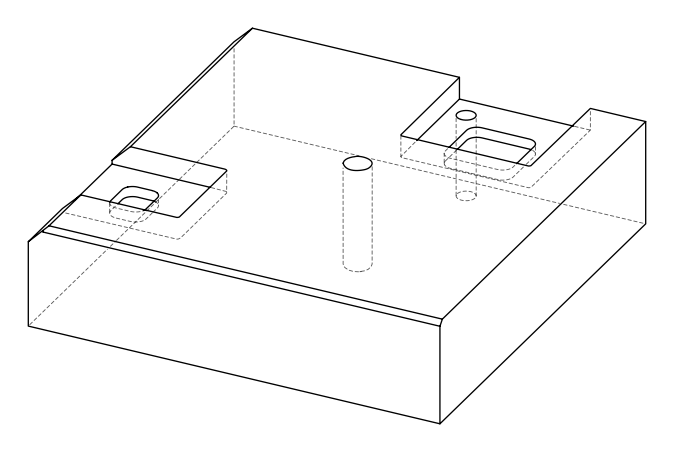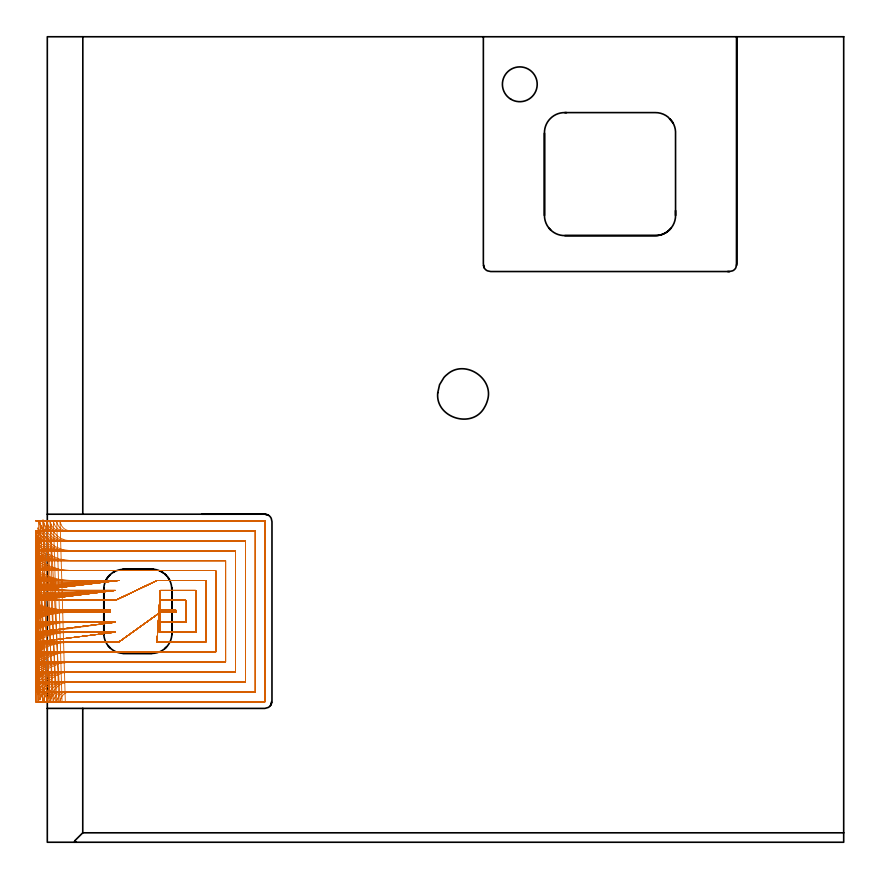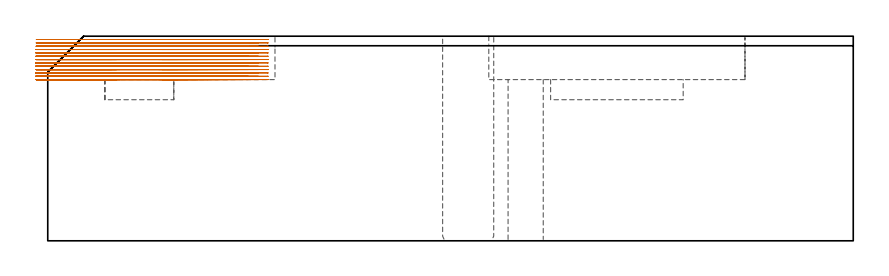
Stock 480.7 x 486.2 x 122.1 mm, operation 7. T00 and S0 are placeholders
(PLAN: 9 operations, 4 tool changes, 285.6 min)
(1 AREA_MILL | FG_CHAMFER_SURFACE | UGT0205_001 | 5.44 min | 20339 mm3)
(2 AREA_MILL_1 | FG_CHAMFER_SURFACE_1 | UGT0205_001 | 18.77 min | 67830 mm3)
(3 AREA_MILL_2 | FG_CHAMFER_SURFACE_2 | UGT0205_001 | 11.23 min | 7517 mm3)
(4 MILL_RECTANGULAR_POCKET | POCKET_RECTANGULAR_STRAIGHT | UGT0201_106 | Follow Part, ap 6, ae 75% | 5.08 min | 217702 mm3)
(5 MILL_RECTANGULAR_POCKET_1 | POCKET_RECTANGULAR_STRAIGHT_1 | UGT0201_106 | Follow Part, ap 6, ae 75% | 2.17 min | 74399 mm3)
(6 MILL_SLOT | SLOT_PARTIAL_RECTANGULAR | NXT0201_009 | Follow Part, ap 2, ae 75% | 139.16 min | 412186 mm3)
(7 MILL_SLOT_1 | SLOT_PARTIAL_RECTANGULAR_1 | NXT0201_009 | Follow Part, ap 2, ae 75% | 97.89 min | 356834 mm3)
(8 MILL_THROUGH_HOLE_FROM_SOLID_MATERIAL | STEP1HOLE_1 | NXT0201_007 | Circular | 5.47 min | 88832 mm3)
(9 INDEXABLE_INSERT_DRILL_THROUGH_HOLE_FROM_SOLID | STEP1HOLE | NXT0302_013 | 0.41 min | 33319 mm3)
(TOOL UGT0205_001 | Chamfer Mill 20 x 3 x 45 deg. | D20 FL50 Z2)
(TOOL UGT0201_106 | End Mill 24 mm | D24 FL25 Z2)
(TOOL NXT0201_009 | ENDMILL 8mm [2P460-0800-NA 1630] | D8 FL26 Z6)
(TOOL NXT0201_007 | ENDMILL 25mm [R216.25-25050GCK54P 1620] | D25 R3 FL54 Z5)
(TOOL NXT0302_013 | Index. Insert Drill 21mm [880-D2100L25-05] | D21 PA176 FL105 Z2)
(OP 7 MILL_SLOT_1)
G17 G21 G94 G90
T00 M6
G54
G17 G0 G90 X-6.831 Y134.762 S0 M3
G43 Z132.1 H1
Z120.108
G94 G1 X-4. Y135.755 F250.
G2 X13.876 Y138.8 R54. F500.
G1 X38.1
Y140.
X13.864
G2 X-4. Y143.04 R54.
G1 X-6.831 Y144.033 F250.
X-6.784 Y128.23
X-4. Y129.347
G2 X13.876 Y132.8 R48. F500.
G1 X38.1
X41.1 F250.
G0 Z132.1
X-6.715 Y121.529
Z120.108
G1 X-4. Y122.806
G2 X13.876 Y126.8 R42. F500.
G1 X38.093
X41.093 F250.
G0 Z132.1
X-6.604 Y114.558
Z120.108
G1 X-4. Y116.048
G2 X13.876 Y120.8 R36. F500.
G1 X40.101
X43.101 F250.
X68.2 Y138.8 F500.
X71.2 F250.
X77.6 F500.
Y140.
X71.2
X68.2 F250.
Y132.8 F500.
X71.2 F250.
X83.6 F500.
Y146.
X71.2
X68.2 F250.
X68.207 Y126.8 F500.
X71.207 F250.
X89.6 F500.
Y152.
X71.206
X68.206 F250.
X66.211 Y120.8 F500.
X69.211 F250.
X95.6 F500.
Y158.
X69.237
X66.237 F250.
X41.1 Y146. F500.
X38.1 F250.
X13.864 F500.
G2 X-4. Y149.448 R48.
G1 X-6.784 Y150.565 F250.
X41.094 Y152. F500.
X38.094 F250.
X13.864 F500.
G2 X-4. Y155.989 R42.
G1 X-6.715 Y157.265 F250.
X43.088 Y158. F500.
X40.088 F250.
X13.864 F500.
G2 X-4. Y162.745 R36.
G1 X-6.605 Y164.234 F250.
X-6.409 Y107.105
X-4. Y108.892
G2 X13.876 Y114.8 R30. F500.
G1 X101.6
Y164.
X13.864
G2 X-4. Y169.899 R30.
G1 X-6.41 Y171.685 F250.
X-6.002 Y98.579
X-4. Y100.814
G2 X13.876 Y108.8 R24. F500.
G1 X107.6
Y170.
X13.864
G2 X-4. Y177.973 R24.
G1 X-6.003 Y180.206 F250.
X-4.321 Y86.16
X-3.609 Y89.075
G2 X13.876 Y102.8 R18. F500.
G1 X113.6
Y176.
X13.864
G2 X-3.617 Y189.709 R18.
G1 X-4.332 Y192.622 F250.
X1.794 Y85.321 F500.
X2.044 Y86.8 F250.
G2 X13.876 Y96.8 R12. F500.
G1 X119.6
Y182.
X13.864
G2 X2.032 Y192.001 R12.
G1 X1.782 Y193.48 F250.
X7.72 Y85.386 F500.
X8.22 Y86.8 F250.
G2 X13.876 Y90.8 R6. F500.
G1 X125.6
Y188.
X13.864
G2 X8.207 Y192. R6.
G1 X7.707 Y193.415 F250.
X10.876 Y84.8 F500.
X13.876 F250.
X131.2 F500.
G3 X131.6 Y85.2 R0.4
G1 Y193.6
G3 X131.2 Y194. R0.4
G1 X13.864
X10.864 F250.
G0 Z132.1
X-6.867 Y135.527
Z118.115
G1 X-4. Y136.41
G2 X11.888 Y138.8 R54. F500.
G1 X38.1
Y140.
X11.872
G2 X-4. Y142.385 R54.
G1 X-6.867 Y143.267 F250.
X-6.831 Y129.101
X-4. Y130.094
G2 X11.888 Y132.8 R48. F500.
G1 X38.1
X41.1 F250.
G0 Z132.1
X-6.777 Y122.544
Z118.115
G1 X-4. Y123.679
G2 X11.888 Y126.8 R42. F500.
G1 X38.093
X41.093 F250.
G0 Z132.1
X-6.692 Y115.781
Z118.115
G1 X-4. Y117.105
G2 X11.888 Y120.8 R36. F500.
G1 X40.101
X43.101 F250.
X68.2 Y138.8 F500.
X71.2 F250.
X77.6 F500.
Y140.
X71.2
X68.2 F250.
Y132.8 F500.
X71.2 F250.
X83.6 F500.
Y146.
X71.2
X68.2 F250.
X68.207 Y126.8 F500.
X71.207 F250.
X89.6 F500.
Y152.
X71.206
X68.206 F250.
X66.212 Y120.8 F500.
X69.212 F250.
X95.6 F500.
Y158.
X69.237
X66.237 F250.
X41.1 Y146. F500.
X38.1 F250.
X11.872 F500.
G2 X-4. Y148.7 R48.
G1 X-6.831 Y149.692 F250.
X41.094 Y152. F500.
X38.094 F250.
X11.872 F500.
G2 X-4. Y155.115 R42.
G1 X-6.778 Y156.248 F250.
X43.088 Y158. F500.
X40.088 F250.
X11.872 F500.
G2 X-4. Y161.688 R36.
G1 X-6.693 Y163.01 F250.
X-6.545 Y108.659
X-4. Y110.248
G2 X11.888 Y114.8 R30. F500.
G1 X101.6
Y164.
X11.872
G2 X-4. Y168.543 R30.
G1 X-6.546 Y170.13 F250.
X-6.249 Y100.802
X-4. Y102.788
G2 X11.888 Y108.8 R24. F500.
G1 X107.6
Y170.
X11.872
G2 X-4. Y175.998 R24.
G1 X-6.25 Y177.982 F250.
X-5.41 Y90.613
X-4. Y93.261
G2 X11.888 Y102.8 R18. F500.
G1 X113.6
Y176.
X11.872
G2 X-4. Y185.51 R18.
G1 X-5.415 Y188.155 F250.
X-0.195 Y85.321 F500.
X0.055 Y86.8 F250.
G2 X11.888 Y96.8 R12. F500.
G1 X119.6
Y182.
X11.872
G2 X0.04 Y192.001 R12.
G1 X-0.21 Y193.48 F250.
X5.731 Y85.386 F500.
X6.231 Y86.8 F250.
G2 X11.888 Y90.8 R6. F500.
G1 X125.6
Y188.
X11.872
G2 X6.215 Y192. R6.
G1 X5.715 Y193.415 F250.
X8.888 Y84.8 F500.
X11.888 F250.
X131.2 F500.
G3 X131.6 Y85.2 R0.4
G1 Y193.6
G3 X131.2 Y194. R0.4
G1 X11.872
X8.872 F250.
G0 Z132.1
X-6.899 Y136.213
Z116.123
G1 X-4. Y136.984
G2 X9.886 Y138.8 R54. F500.
G1 X38.1
Y140.
X9.88
G2 X-4. Y141.814 R54.
G1 X-6.899 Y142.585 F250.
X-6.872 Y129.88
X-4. Y130.748
G2 X9.886 Y132.8 R48. F500.
G1 X38.1
X41.1 F250.
G0 Z132.1
X-6.831 Y123.446
Z116.123
G1 X-4. Y124.438
G2 X9.886 Y126.8 R42. F500.
G1 X38.093
X41.093 F250.
G0 Z132.1
X-6.768 Y116.857
Z116.123
G1 X-4. Y118.014
G2 X9.886 Y120.8 R36. F500.
G1 X40.101
X43.101 F250.
X68.2 Y138.8 F500.
X71.2 F250.
X77.6 F500.
Y140.
X71.2
X68.2 F250.
Y132.8 F500.
X71.2 F250.
X83.6 F500.
Y146.
X71.2
X68.2 F250.
X68.207 Y126.8 F500.
X71.207 F250.
X89.6 F500.
Y152.
X71.206
X68.206 F250.
X66.212 Y120.8 F500.
X69.212 F250.
X95.6 F500.
Y158.
X69.237
X66.237 F250.
X41.1 Y146. F500.
X38.1 F250.
X9.88 F500.
G2 X-4. Y148.051 R48.
G1 X-6.872 Y148.918 F250.
X41.094 Y152. F500.
X38.094 F250.
X9.88 F500.
G2 X-4. Y154.36 R42.
G1 X-6.831 Y155.351 F250.
X43.088 Y158. F500.
X40.088 F250.
X9.88 F500.
G2 X-4. Y160.783 R36.
G1 X-6.768 Y161.94 F250.
X-6.659 Y110.005
X-4. Y111.393
G2 X9.886 Y114.8 R30. F500.
G1 X101.6
Y164.
X9.88
G2 X-4. Y167.404 R30.
G1 X-6.66 Y168.792 F250.
X-6.447 Y102.64
X-4. Y104.375
G2 X9.886 Y108.8 R24. F500.
G1 X107.6
Y170.
X9.88
G2 X-4. Y174.421 R24.
G1 X-6.447 Y176.156 F250.
X-5.909 Y93.94
X-4. Y96.254
G2 X9.886 Y102.8 R18. F500.
G1 X113.6
Y176.
X9.88
G2 X-4. Y182.539 R18.
G1 X-5.91 Y184.852 F250.
X-2.475 Y84.322 F500.
X-1.86 Y87.259 F250.
G2 X9.886 Y96.8 R12. F500.
G1 X119.6
Y182.
X9.88
G2 X-1.865 Y191.539 R12.
G1 X-2.48 Y194.475 F250.
X3.729 Y85.386 F500.
X4.229 Y86.8 F250.
G2 X9.886 Y90.8 R6. F500.
G1 X125.6
Y188.
X9.88
G2 X4.223 Y192.001 R6.
G1 X3.723 Y193.415 F250.
X6.886 Y84.8 F500.
X9.886 F250.
X131.2 F500.
G3 X131.6 Y85.2 R0.4
G1 Y193.6
G3 X131.2 Y194. R0.4
G1 X9.88
X6.88 F250.
G0 Z132.1
X-6.926 Y136.813
Z114.131
G1 X-4. Y137.474
G2 X7.895 Y138.8 R54. F500.
G1 X38.1
Y140.
X7.888
G2 X-4. Y141.325 R54.
G1 X-6.926 Y141.985 F250.
X-6.906 Y130.559
X-4. Y131.303
G2 X7.895 Y132.8 R48. F500.
G1 X38.1
X41.1 F250.
G0 Z132.1
X-6.877 Y124.231
Z114.131
G1 X-4. Y125.08
G2 X7.895 Y126.8 R42. F500.
G1 X38.093
X41.093 F250.
G0 Z132.1
X-6.832 Y117.787
Z114.131
G1 X-4. Y118.778
G2 X7.895 Y120.8 R36. F500.
G1 X40.101
X43.101 F250.
X68.2 Y138.8 F500.
X71.2 F250.
X77.6 F500.
Y140.
X71.2
X68.2 F250.
Y132.8 F500.
X71.2 F250.
X83.6 F500.
Y146.
X71.2
X68.2 F250.
X68.207 Y126.8 F500.
X71.207 F250.
X89.6 F500.
Y152.
X71.206
X68.206 F250.
X66.211 Y120.8 F500.
X69.211 F250.
X95.6 F500.
Y158.
X69.237
X66.237 F250.
X41.1 Y146. F500.
X38.1 F250.
X7.888 F500.
G2 X-4. Y147.495 R48.
G1 X-6.907 Y148.238 F250.
X41.094 Y152. F500.
X38.094 F250.
X7.888 F500.
G2 X-4. Y153.717 R42.
G1 X-6.877 Y154.567 F250.
X43.088 Y158. F500.
X40.088 F250.
X7.888 F500.
G2 X-4. Y160.019 R36.
G1 X-6.832 Y161.01 F250.
X-6.754 Y111.152
X-4. Y112.341
G2 X7.895 Y114.8 R30. F500.
G1 X101.6
Y164.
X7.888
G2 X-4. Y166.456 R30.
G1 X-6.754 Y167.645 F250.
X-6.606 Y104.158
X-4. Y105.645
G2 X7.895 Y108.8 R24. F500.
G1 X107.6
Y170.
X7.888
G2 X-4. Y173.151 R24.
G1 X-6.606 Y174.637 F250.
X-6.252 Y96.327
X-4. Y98.31
G2 X7.895 Y102.8 R18. F500.
G1 X113.6
Y176.
X7.888
G2 X-4. Y180.484 R18.
G1 X-6.253 Y182.465 F250.
X-4.424 Y85.919
X-3.436 Y88.752
G2 X7.895 Y96.8 R12. F500.
G1 X119.6
Y182.
X7.888
G2 X-3.441 Y190.041 R12.
G1 X-4.43 Y192.873 F250.
X1.738 Y85.386 F500.
X2.238 Y86.8 F250.
G2 X7.895 Y90.8 R6. F500.
G1 X125.6
Y188.
X7.888
G2 X2.23 Y192.001 R6.
G1 X1.731 Y193.415 F250.
X4.895 Y84.8 F500.
X7.895 F250.
X131.2 F500.
G3 X131.6 Y85.2 R0.4
G1 Y193.6
G3 X131.2 Y194. R0.4
G1 X7.888
X4.888 F250.
G0 Z132.1
X-6.949 Y137.334
Z112.138
G1 X-4. Y137.884
G2 X5.902 Y138.8 R54. F500.
G1 X38.1
Y140.
X5.895
G2 X-4. Y140.914 R54.
G1 X-6.949 Y141.464 F250.
X-6.935 Y131.149
X-4. Y131.768
G2 X5.902 Y132.8 R48. F500.
G1 X38.1
X41.1 F250.
G0 Z132.1
X-6.915 Y124.909
Z112.138
G1 X-4. Y125.616
G2 X5.902 Y126.8 R42. F500.
G1 X38.093
X41.093 F250.
G0 Z132.1
X-6.884 Y118.586
Z112.138
G1 X-4. Y119.411
G2 X5.902 Y120.8 R36. F500.
G1 X40.101
X43.101 F250.
X68.2 Y138.8 F500.
X71.2 F250.
X77.6 F500.
Y140.
X71.2
X68.2 F250.
Y132.8 F500.
X71.2 F250.
X83.6 F500.
Y146.
X71.2
X68.2 F250.
X68.207 Y126.8 F500.
X71.207 F250.
X89.6 F500.
Y152.
X71.206
X68.206 F250.
X66.211 Y120.8 F500.
X69.211 F250.
X95.6 F500.
Y158.
X69.235
X66.235 F250.
X41.1 Y146. F500.
X38.1 F250.
X5.895 F500.
G2 X-4. Y147.031 R48.
G1 X-6.936 Y147.65 F250.
X41.094 Y152. F500.
X38.094 F250.
X5.895 F500.
G2 X-4. Y153.182 R42.
G1 X-6.916 Y153.889 F250.
X43.088 Y158. F500.
X40.088 F250.
X5.895 F500.
G2 X-4. Y159.387 R36.
G1 X-6.884 Y160.211 F250.
X-6.832 Y112.129
X-4. Y113.119
G2 X5.902 Y114.8 R30. F500.
G1 X101.6
Y164.
X5.895
G2 X-4. Y165.679 R30.
G1 X-6.832 Y166.668 F250.
X-6.733 Y105.424
X-4. Y106.662
G2 X5.902 Y108.8 R24. F500.
G1 X107.6
Y170.
X5.895
G2 X-4. Y172.135 R24.
G1 X-6.733 Y173.372 F250.
X-6.505 Y98.181
X-4. Y99.832
G2 X5.902 Y102.8 R18. F500.
G1 X113.6
Y176.
X5.895
G2 X-4. Y178.964 R18.
G1 X-6.506 Y180.613 F250.
X-5.695 Y89.103
X-4. Y91.579
G2 X5.902 Y96.8 R12. F500.
G1 X119.6
Y182.
X5.895
G2 X-4. Y187.212 R12.
G1 X-5.697 Y189.686 F250.
X-0.255 Y85.386 F500.
X0.245 Y86.8 F250.
G2 X5.902 Y90.8 R6. F500.
G1 X125.6
Y188.
X5.895
G2 X0.238 Y192.001 R6.
G1 X-0.262 Y193.415 F250.
X2.902 Y84.8 F500.
X5.902 F250.
X131.2 F500.
G3 X131.6 Y85.2 R0.4
G1 Y193.6
G3 X131.2 Y194. R0.4
G1 X5.895
X2.895 F250.
G0 Z132.1
X-6.968 Y137.778
Z110.146
G1 X-4. Y138.217
G2 X3.911 Y138.8 R54. F500.
G1 X38.1
Y140.
X3.903
G2 X-4. Y140.581 R54.
G1 X-6.968 Y141.021 F250.
X-6.959 Y131.649
X-4. Y132.144
G2 X3.911 Y132.8 R48. F500.
G1 X38.1
X41.1 F250.
G0 Z132.1
X-6.946 Y125.483
Z110.146
G1 X-4. Y126.048
G2 X3.911 Y126.8 R42. F500.
G1 X38.093
X41.093 F250.
G0 Z132.1
X-6.927 Y119.261
Z110.146
G1 X-4. Y119.92
G2 X3.911 Y120.8 R36. F500.
G1 X40.101
X43.101 F250.
X68.2 Y138.8 F500.
X71.2 F250.
X77.6 F500.
Y140.
X71.2
X68.2 F250.
Y132.8 F500.
X71.2 F250.
X83.6 F500.
Y146.
X71.2
X68.2 F250.
X68.207 Y126.8 F500.
X71.207 F250.
X89.6 F500.
Y152.
X71.206
X68.206 F250.
X66.211 Y120.8 F500.
X69.211 F250.
X95.6 F500.
Y158.
X69.229
X66.229 F250.
X41.1 Y146. F500.
X38.1 F250.
X3.903 F500.
G2 X-4. Y146.655 R48.
G1 X-6.959 Y147.149 F250.
X41.094 Y152. F500.
X38.094 F250.
X3.903 F500.
G2 X-4. Y152.75 R42.
G1 X-6.946 Y153.315 F250.
X43.088 Y158. F500.
X40.088 F250.
X3.903 F500.
G2 X-4. Y158.878 R36.
G1 X-6.927 Y159.537 F250.
X-6.894 Y112.947
X-4. Y113.738
G2 X3.911 Y114.8 R30. F500.
G1 X101.6
Y164.
X3.903
G2 X-4. Y165.06 R30.
G1 X-6.894 Y165.85 F250.
X-6.832 Y106.47
X-4. Y107.459
G2 X3.911 Y108.8 R24. F500.
G1 X107.6
Y170.
X3.903
G2 X-4. Y171.339 R24.
G1 X-6.833 Y172.326 F250.
X-6.695 Y99.65
X-4. Y100.969
G2 X3.911 Y102.8 R18. F500.
G1 X113.6
Y176.
X3.903
G2 X-4. Y177.828 R18.
G1 X-6.695 Y179.145 F250.
X-6.256 Y91.846
X-4. Y93.823
G2 X3.911 Y96.8 R12. F500.
G1 X119.6
Y182.
X3.903
G2 X-4. Y184.97 R12.
G1 X-6.257 Y186.946 F250.
X-2.784 Y84.379 F500.
X-1.614 Y87.141 F250.
G2 X3.911 Y90.8 R6. F500.
G1 X125.6
Y188.
X3.903
G2 X-1.62 Y191.656 R6.
G1 X-2.792 Y194.418 F250.
X0.911 Y84.8 F500.
X3.911 F250.
X131.2 F500.
G3 X131.6 Y85.2 R0.4
G1 Y193.6
G3 X131.2 Y194. R0.4
G1 X3.903
X0.903 F250.
G0 Z132.1
X-6.985 Y138.231
Z108.154
G1 X-4. Y138.531
G2 X1.387 Y138.8 R54. F500.
G1 X38.1
Y140.
X1.395
G2 X-4. Y140.27 R54.
G1 X-6.985 Y140.57 F250.
X-6.981 Y132.16
X-4. Y132.497
G2 X1.387 Y132.8 R48. F500.
G1 X38.1
X41.1 F250.
X-6.975 Y126.068 F500.
X-4. Y126.453 F250.
G2 X1.387 Y126.8 R42. F500.
G1 X38.093
X41.093 F250.
G0 Z132.1
X-6.966 Y119.946
Z108.154
G1 X-4. Y120.395
G2 X1.387 Y120.8 R36. F500.
G1 X40.102
X43.102 F250.
X68.2 Y138.8 F500.
X71.2 F250.
X77.6 F500.
Y140.
X71.2
X68.2 F250.
Y132.8 F500.
X71.2 F250.
X83.6 F500.
Y146.
X71.2
X68.2 F250.
X68.207 Y126.8 F500.
X71.207 F250.
X89.6 F500.
Y152.
X71.206
X68.206 F250.
X66.211 Y120.8 F500.
X69.211 F250.
X95.6 F500.
Y158.
X69.229
X66.229 F250.
X41.1 Y146. F500.
X38.1 F250.
X1.395 F500.
G2 X-4. Y146.304 R48.
G1 X-6.981 Y146.641 F250.
X41.094 Y152. F500.
X38.094 F250.
X1.395 F500.
G2 X-4. Y152.348 R42.
G1 X-6.975 Y152.733 F250.
X43.088 Y158. F500.
X40.088 F250.
X1.395 F500.
G2 X-4. Y158.407 R36.
G1 X-6.966 Y158.856 F250.
X-6.951 Y113.774
X-4. Y114.312
G2 X1.387 Y114.8 R30. F500.
G1 X101.6
Y164.
X1.395
G2 X-4. Y164.489 R30.
G1 X-6.951 Y165.029 F250.
X-6.923 Y107.514
X-4. Y108.188
G2 X1.387 Y108.8 R24. F500.
G1 X107.6
Y170.
X1.395
G2 X-4. Y170.614 R24.
G1 X-6.923 Y171.289 F250.
X-6.863 Y101.077
X-4. Y101.975
G2 X1.387 Y102.8 R18. F500.
G1 X113.6
Y176.
X1.395
G2 X-4. Y176.828 R18.
G1 X-6.862 Y177.727 F250.
X-6.681 Y94.176
X-4. Y95.523
G2 X1.387 Y96.8 R12. F500.
G1 X119.6
Y182.
X1.395
G2 X-4. Y183.281 R12.
G1 X-6.68 Y184.63 F250.
X-5.283 Y85.518
X-3.662 Y88.042
G2 X1.387 Y90.8 R6. F500.
G1 X125.6
Y188.
X1.395
G2 X-3.658 Y190.765 R6.
G1 X-5.276 Y193.292 F250.
X-1.613 Y84.8 F500.
X1.387 F250.
X131.2 F500.
G3 X131.6 Y85.2 R0.4
G1 Y193.6
G3 X131.2 Y194. R0.4
G1 X1.395
X-1.605 F250.
G0 Z132.1
X-6.999 Y138.722
Z106.162
G1 X-4. Y138.787
G2 X-2.824 Y138.8 R54. F500.
G1 X38.1
Y140.
X-2.823
G2 X-4. Y140.013 R54.
G1 X-6.999 Y140.078 F250.
Y132.712
X-4. Y132.786
G2 X-2.824 Y132.8 R48. F500.
G1 X38.1
X41.1 F250.
X-6.999 Y126.7 F500.
X-4. Y126.784 F250.
G2 X-2.824 Y126.8 R42. F500.
G1 X38.093
X41.093 F250.
X-6.998 Y120.683 F500.
X-4. Y120.781 F250.
G2 X-2.824 Y120.8 R36. F500.
G1 X40.102
X43.102 F250.
X68.2 Y138.8 F500.
X71.2 F250.
X77.6 F500.
Y140.
X71.2
X68.2 F250.
Y132.8 F500.
X71.2 F250.
X83.6 F500.
Y146.
X71.2
X68.2 F250.
X68.207 Y126.8 F500.
X71.207 F250.
X89.6 F500.
Y152.
X71.206
X68.206 F250.
X66.211 Y120.8 F500.
X69.211 F250.
X95.6 F500.
Y158.
X69.229
X66.229 F250.
X41.1 Y146. F500.
X38.1 F250.
X-2.823 F500.
G2 X-4. Y146.014 R48.
G1 X-6.999 Y146.088 F250.
X41.094 Y152. F500.
X38.094 F250.
X-2.823 F500.
G2 X-4. Y152.016 R42.
G1 X-6.999 Y152.101 F250.
X43.088 Y158. F500.
X40.088 F250.
X-2.823 F500.
G2 X-4. Y158.019 R36.
G1 X-6.998 Y158.117 F250.
Y114.659
X-4. Y114.777
G2 X-2.824 Y114.8 R30. F500.
G1 X101.6
Y164.
X-2.823
G2 X-4. Y164.023 R30.
G1 X-6.998 Y164.141 F250.
X-6.996 Y108.624
X-4. Y108.771
G2 X-2.824 Y108.8 R24. F500.
G1 X107.6
Y170.
X-2.823
G2 X-4. Y170.029 R24.
G1 X-6.996 Y170.176 F250.
X-6.994 Y102.566
X-4. Y102.762
G2 X-2.824 Y102.8 R18. F500.
G1 X113.6
Y176.
X-2.823
G2 X-4. Y176.039 R18.
G1 X-6.994 Y176.235 F250.
X-6.986 Y96.448
X-4. Y96.742
G2 X-2.824 Y96.8 R12. F500.
G1 X119.6
Y182.
X-2.823
G2 X-4. Y182.058 R12.
G1 X-6.986 Y182.352 F250.
X-7. Y90.684
X-4.
G2 X-2.824 Y90.8 R6. F500.
G1 X125.6
Y188.
X-2.823
G2 X-4. Y188.117 R6.
G1 X-7. F250.
X-5.824 Y84.8
X-2.824
X131.2 F500.
G3 X131.6 Y85.2 R0.4
G1 Y193.6
G3 X131.2 Y194. R0.4
G1 X-2.823
X-5.823 F250.
G0 X-7. Y138.796 Z104.169
G1 X-4. Y138.8
X-3.922 F500.
X38.1
Y140.
X-3.921
X-4.
X-7. Y140.004 F250.
Y132.795
X-4. Y132.8
X-3.922 F500.
X38.1
X41.1 F250.
X-7. Y126.794 F500.
X-4. Y126.8 F250.
X-3.922 F500.
X38.093
X41.093 F250.
X-7. Y120.793 F500.
X-4. Y120.8 F250.
X-3.922 F500.
X40.101
X43.101 F250.
X68.2 Y138.8 F500.
X71.2 F250.
X77.6 F500.
Y140.
X71.2
X68.2 F250.
Y132.8 F500.
X71.2 F250.
X83.6 F500.
Y146.
X71.2
X68.2 F250.
X68.207 Y126.8 F500.
X71.207 F250.
X89.6 F500.
Y152.
X71.206
X68.206 F250.
X66.212 Y120.8 F500.
X69.212 F250.
X95.6 F500.
Y158.
X69.229
X66.229 F250.
X41.1 Y146. F500.
X38.1 F250.
X-3.921 F500.
X-4.
X-7. Y146.005 F250.
X41.094 Y152. F500.
X38.094 F250.
X-3.921 F500.
X-4.
X-7. Y152.006 F250.
X43.088 Y158. F500.
X40.088 F250.
X-3.921 F500.
X-4.
X-7. Y158.007 F250.
Y114.792
X-4. Y114.8
X-3.922 F500.
X101.6
Y164.
X-3.921
X-4.
X-7. Y164.008 F250.
Y108.79
X-4. Y108.8
X-3.922 F500.
X107.6
Y170.
X-3.921
X-4.
X-7. Y170.01 F250.
Y102.787
X-4. Y102.8
X-3.922 F500.
X113.6
Y176.
X-3.921
X-4.
X-7. Y176.013 F250.
Y96.78
X-4. Y96.8
X-3.922 F500.
X119.6
Y182.
X-3.921
X-4.
X-7. Y182.02 F250.
Y90.76
X-4. Y90.799
X-3.922 Y90.8 F500.
X125.6
Y188.
X-3.921
X-4. Y188.001
X-7. Y188.04 F250.
X-6.922 Y84.8
X-3.922
X131.2 F500.
G3 X131.6 Y85.2 R0.4
G1 Y193.6
G3 X131.2 Y194. R0.4
G1 X-3.921
X-6.921 F250.
G0 X-7. Y138.8 Z102.177
G1 X-4.
X38.1 F500.
Y140.
X-4.
X-7. F250.
Y132.8
X-4.
X38.1 F500.
X41.1 F250.
X-7. Y126.8 F500.
X-4. F250.
X38.093 F500.
X41.093 F250.
X-7. Y120.8 F500.
X-4. F250.
X40.101 F500.
X43.101 F250.
X68.2 Y138.8 F500.
X71.2 F250.
X77.6 F500.
Y140.
X71.2
X68.2 F250.
Y132.8 F500.
X71.2 F250.
X83.6 F500.
Y146.
X71.2
X68.2 F250.
X68.207 Y126.8 F500.
X71.207 F250.
X89.6 F500.
Y152.
X71.206
X68.206 F250.
X66.212 Y120.8 F500.
X69.212 F250.
X95.6 F500.
Y158.
X69.229
X66.229 F250.
X41.1 Y146. F500.
X38.1 F250.
X-4. F500.
X-7. F250.
X41.094 Y152. F500.
X38.094 F250.
X-4. F500.
X-7. F250.
X43.088 Y158. F500.
X40.088 F250.
X-4. F500.
X-7. F250.
Y114.8
X-4.
X101.6 F500.
Y164.
X-4.
X-7. F250.
Y108.8
X-4.
X107.6 F500.
Y170.
X-4.
X-7. F250.
Y102.8
X-4.
X113.6 F500.
Y176.
X-4.
X-7. F250.
Y96.8
X-4.
X119.6 F500.
Y182.
X-4.
X-7. F250.
Y90.8
X-4.
X125.6 F500.
Y188.
X-4.
X-7. F250.
Y84.8
X-4.
X131.2 F500.
G3 X131.6 Y85.2 R0.4
G1 Y193.6
G3 X131.2 Y194. R0.4
G1 X-4.
X-7. F250.
G0 Y138.8 Z100.185
G1 X-4.
X38.1 F500.
Y140.
X-4.
X-7. F250.
Y132.8
X-4.
X38.1 F500.
X41.1 F250.
X-7. Y126.8 F500.
X-4. F250.
X38.093 F500.
X41.093 F250.
X-7. Y120.8 F500.
X-4. F250.
X40.101 F500.
X43.101 F250.
X68.2 Y138.8 F500.
X71.2 F250.
X77.6 F500.
Y140.
X71.2
X68.2 F250.
Y132.8 F500.
X71.2 F250.
X83.6 F500.
Y146.
X71.2
X68.2 F250.
X68.207 Y126.8 F500.
X71.207 F250.
X89.6 F500.
Y152.
X71.206
X68.206 F250.
X66.211 Y120.8 F500.
X69.211 F250.
X95.6 F500.
Y158.
X69.229
X66.229 F250.
X41.1 Y146. F500.
X38.1 F250.
X-4. F500.
X-7. F250.
X41.094 Y152. F500.
X38.094 F250.
X-4. F500.
X-7. F250.
X43.088 Y158. F500.
X40.088 F250.
X-4. F500.
X-7. F250.
Y114.8
X-4.
X101.6 F500.
Y164.
X-4.
X-7. F250.
Y108.8
X-4.
X107.6 F500.
Y170.
X-4.
X-7. F250.
Y102.8
X-4.
X113.6 F500.
Y176.
X-4.
X-7. F250.
Y96.8
X-4.
X119.6 F500.
Y182.
X-4.
X-7. F250.
Y90.8
X-4.
X125.6 F500.
Y188.
X-4.
X-7. F250.
Y84.8
X-4.
X131.2 F500.
G3 X131.6 Y85.2 R0.4
G1 Y193.6
G3 X131.2 Y194. R0.4
G1 X-4.
X-7. F250.
G0 Y138.8 Z98.192
G1 X-4.
X38.1 F500.
Y140.
X-4.
X-7. F250.
Y132.8
X-4.
X38.1 F500.
X41.1 F250.
X-7. Y126.8 F500.
X-4. F250.
X38.093 F500.
X41.093 F250.
X-7. Y120.8 F500.
X-4. F250.
X40.101 F500.
X43.101 F250.
X68.2 Y138.8 F500.
X71.2 F250.
X77.6 F500.
Y140.
X71.2
X68.2 F250.
Y132.8 F500.
X71.2 F250.
X83.6 F500.
Y146.
X71.2
X68.2 F250.
X68.207 Y126.8 F500.
X71.207 F250.
X89.6 F500.
Y152.
X71.206
X68.206 F250.
X66.211 Y120.8 F500.
X69.211 F250.
X95.6 F500.
Y158.
X69.229
X66.229 F250.
X41.1 Y146. F500.
X38.1 F250.
X-4. F500.
X-7. F250.
X41.094 Y152. F500.
X38.094 F250.
X-4. F500.
X-7. F250.
X43.088 Y158. F500.
X40.088 F250.
X-4. F500.
X-7. F250.
Y114.8
X-4.
X101.6 F500.
Y164.
X-4.
X-7. F250.
Y108.8
X-4.
X107.6 F500.
Y170.
X-4.
X-7. F250.
Y102.8
X-4.
X113.6 F500.
Y176.
X-4.
X-7. F250.
Y96.8
X-4.
X119.6 F500.
Y182.
X-4.
X-7. F250.
Y90.8
X-4.
X125.6 F500.
Y188.
X-4.
X-7. F250.
Y84.8
X-4.
X131.2 F500.
G3 X131.6 Y85.2 R0.4
G1 Y193.6
G3 X131.2 Y194. R0.4
G1 X-4.
X-7. F250.
G0 Y138.8 Z96.2
G1 X-4.
X38.1 F500.
Y140.
X-4.
X-7. F250.
Y132.8
X-4.
X38.1 F500.
X41.1 F250.
X-7. Y126.8 F500.
X-4. F250.
X38.093 F500.
X41.093 F250.
X-7. Y120.8 F500.
X-4. F250.
X40.101 F500.
X43.101 F250.
X68.2 Y138.8 F500.
X71.2 F250.
X77.6 F500.
Y140.
X71.2
X68.2 F250.
Y132.8 F500.
X71.2 F250.
X83.6 F500.
Y146.
X71.2
X68.2 F250.
X68.207 Y126.8 F500.
X71.207 F250.
X89.6 F500.
Y152.
X71.206
X68.206 F250.
X66.211 Y120.8 F500.
X69.211 F250.
X95.6 F500.
Y158.
X69.229
X66.229 F250.
X41.1 Y146. F500.
X38.1 F250.
X-4. F500.
X-7. F250.
X41.094 Y152. F500.
X38.094 F250.
X-4. F500.
X-7. F250.
X43.088 Y158. F500.
X40.088 F250.
X-4. F500.
X-7. F250.
Y114.8
X-4.
X101.6 F500.
Y164.
X-4.
X-7. F250.
Y108.8
X-4.
X107.6 F500.
Y170.
X-4.
X-7. F250.
Y102.8
X-4.
X113.6 F500.
Y176.
X-4.
X-7. F250.
Y96.8
X-4.
X119.6 F500.
Y182.
X-4.
X-7. F250.
Y90.8
X-4.
X125.6 F500.
Y188.
X-4.
X-7. F250.
Y84.8
X-4.
X131.2 F500.
G3 X131.6 Y85.2 R0.4
G1 Y193.6
G3 X131.2 Y194. R0.4
G1 X-4.
X-7. F250.
G0 Z132.1
M5
M2
